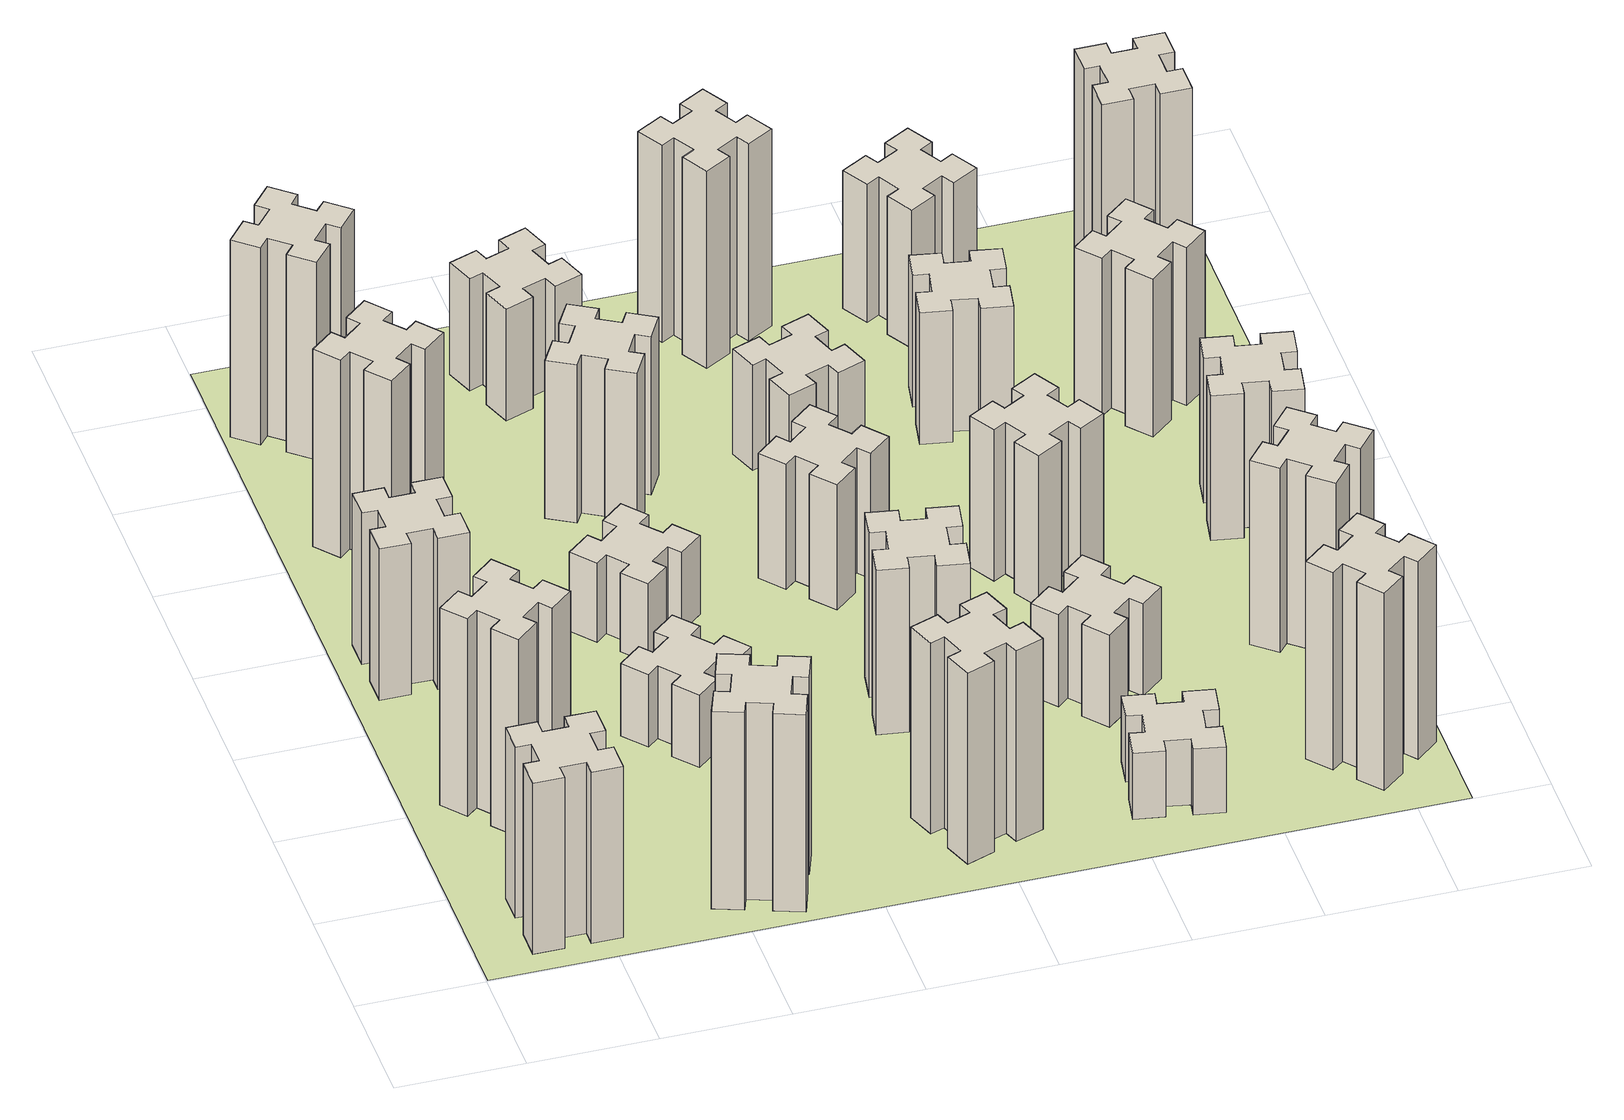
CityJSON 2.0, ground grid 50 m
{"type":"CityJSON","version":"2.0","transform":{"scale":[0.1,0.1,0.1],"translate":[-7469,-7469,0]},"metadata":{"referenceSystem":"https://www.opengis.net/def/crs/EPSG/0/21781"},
"CityObjects":{
"building1":{"type":"Building","attributes":{"class":"1000","function":"1000","usage":"1000","yearOfConstruction":2016,"roofType":"1000","measuredHeight":78,"storeysAboveGround":30,"storeysBelowGround":0},"geometry":[{"type":"Solid","lod":"1","boundaries":[[[[0,1,2,3,4,5,6,7,8,9,10,11,12,13,14,15,16,17,18,19]],[[17,16,20,21]],[[16,15,22,20]],[[15,14,23,22]],[[14,13,24,23]],[[13,12,25,24]],[[12,11,26,25]],[[11,10,27,26]],[[10,9,28,27]],[[9,8,29,28]],[[8,7,30,29]],[[7,6,31,30]],[[6,5,32,31]],[[5,4,33,32]],[[4,3,34,33]],[[3,2,35,34]],[[2,1,36,35]],[[1,0,37,36]],[[0,19,38,37]],[[19,18,39,38]],[[18,17,21,39]],[[24,25,26,27,28,29,30,31,32,33,34,35,36,37,38,39,21,20,22,23]]]]}]},
"building2":{"type":"Building","attributes":{"class":"1000","function":"1000","usage":"1000","yearOfConstruction":2016,"roofType":"1000","measuredHeight":90,"storeysAboveGround":30,"storeysBelowGround":0},"geometry":[{"type":"Solid","lod":"1","boundaries":[[[[40,41,42,43,44,45,46,47,48,49,50,51,52,53,54,55,56,57,58,59]],[[57,56,60,61]],[[56,55,62,60]],[[55,54,63,62]],[[54,53,64,63]],[[53,52,65,64]],[[52,51,66,65]],[[51,50,67,66]],[[50,49,68,67]],[[49,48,69,68]],[[48,47,70,69]],[[47,46,71,70]],[[46,45,72,71]],[[45,44,73,72]],[[44,43,74,73]],[[43,42,75,74]],[[42,41,76,75]],[[41,40,77,76]],[[40,59,78,77]],[[59,58,79,78]],[[58,57,61,79]],[[64,65,66,67,68,69,70,71,72,73,74,75,76,77,78,79,61,60,62,63]]]]}]},
"building3":{"type":"Building","attributes":{"class":"1000","function":"1000","usage":"1000","yearOfConstruction":2016,"roofType":"1000","measuredHeight":69,"storeysAboveGround":30,"storeysBelowGround":0},"geometry":[{"type":"Solid","lod":"1","boundaries":[[[[80,81,82,83,84,85,86,87,88,89,90,91,92,93,94,95,96,97,98,99]],[[97,96,100,101]],[[96,95,102,100]],[[95,94,103,102]],[[94,93,104,103]],[[93,92,105,104]],[[92,91,106,105]],[[91,90,107,106]],[[90,89,108,107]],[[89,88,109,108]],[[88,87,110,109]],[[87,86,111,110]],[[86,85,112,111]],[[85,84,113,112]],[[84,83,114,113]],[[83,82,115,114]],[[82,81,116,115]],[[81,80,117,116]],[[80,99,118,117]],[[99,98,119,118]],[[98,97,101,119]],[[104,105,106,107,108,109,110,111,112,113,114,115,116,117,118,119,101,100,102,103]]]]}]},
"building4":{"type":"Building","attributes":{"class":"1000","function":"1000","usage":"1000","yearOfConstruction":2016,"roofType":"1000","measuredHeight":90,"storeysAboveGround":30,"storeysBelowGround":0},"geometry":[{"type":"Solid","lod":"1","boundaries":[[[[120,121,122,123,124,125,126,127,128,129,130,131,132,133,134,135,136,137,138,139]],[[137,136,140,141]],[[136,135,142,140]],[[135,134,143,142]],[[134,133,144,143]],[[133,132,145,144]],[[132,131,146,145]],[[131,130,147,146]],[[130,129,148,147]],[[129,128,149,148]],[[128,127,150,149]],[[127,126,151,150]],[[126,125,152,151]],[[125,124,153,152]],[[124,123,154,153]],[[123,122,155,154]],[[122,121,156,155]],[[121,120,157,156]],[[120,139,158,157]],[[139,138,159,158]],[[138,137,141,159]],[[144,145,146,147,148,149,150,151,152,153,154,155,156,157,158,159,141,140,142,143]]]]}]},
"building5":{"type":"Building","attributes":{"class":"1000","function":"1000","usage":"1000","yearOfConstruction":2016,"roofType":"1000","measuredHeight":90,"storeysAboveGround":30,"storeysBelowGround":0},"geometry":[{"type":"Solid","lod":"1","boundaries":[[[[160,161,162,163,164,165,166,167,168,169,170,171,172,173,174,175,176,177,178,179]],[[177,176,180,181]],[[176,175,182,180]],[[175,174,183,182]],[[174,173,184,183]],[[173,172,185,184]],[[172,171,186,185]],[[171,170,187,186]],[[170,169,188,187]],[[169,168,189,188]],[[168,167,190,189]],[[167,166,191,190]],[[166,165,192,191]],[[165,164,193,192]],[[164,163,194,193]],[[163,162,195,194]],[[162,161,196,195]],[[161,160,197,196]],[[160,179,198,197]],[[179,178,199,198]],[[178,177,181,199]],[[184,185,186,187,188,189,190,191,192,193,194,195,196,197,198,199,181,180,182,183]]]]}]},
"building6":{"type":"Building","attributes":{"class":"1000","function":"1000","usage":"1000","yearOfConstruction":2016,"roofType":"1000","measuredHeight":90,"storeysAboveGround":30,"storeysBelowGround":0},"geometry":[{"type":"Solid","lod":"1","boundaries":[[[[200,201,202,203,204,205,206,207,208,209,210,211,212,213,214,215,216,217,218,219]],[[217,216,220,221]],[[216,215,222,220]],[[215,214,223,222]],[[214,213,224,223]],[[213,212,225,224]],[[212,211,226,225]],[[211,210,227,226]],[[210,209,228,227]],[[209,208,229,228]],[[208,207,230,229]],[[207,206,231,230]],[[206,205,232,231]],[[205,204,233,232]],[[204,203,234,233]],[[203,202,235,234]],[[202,201,236,235]],[[201,200,237,236]],[[200,219,238,237]],[[219,218,239,238]],[[218,217,221,239]],[[224,225,226,227,228,229,230,231,232,233,234,235,236,237,238,239,221,220,222,223]]]]}]},
"building7":{"type":"Building","attributes":{"class":"1000","function":"1000","usage":"1000","yearOfConstruction":2016,"roofType":"1000","measuredHeight":33,"storeysAboveGround":30,"storeysBelowGround":0},"geometry":[{"type":"Solid","lod":"1","boundaries":[[[[240,241,242,243,244,245,246,247,248,249,250,251,252,253,254,255,256,257,258,259]],[[257,256,260,261]],[[256,255,262,260]],[[255,254,263,262]],[[254,253,264,263]],[[253,252,265,264]],[[252,251,266,265]],[[251,250,267,266]],[[250,249,268,267]],[[249,248,269,268]],[[248,247,270,269]],[[247,246,271,270]],[[246,245,272,271]],[[245,244,273,272]],[[244,243,274,273]],[[243,242,275,274]],[[242,241,276,275]],[[241,240,277,276]],[[240,259,278,277]],[[259,258,279,278]],[[258,257,261,279]],[[264,265,266,267,268,269,270,271,272,273,274,275,276,277,278,279,261,260,262,263]]]]}]},
"building8":{"type":"Building","attributes":{"class":"1000","function":"1000","usage":"1000","yearOfConstruction":2016,"roofType":"1000","measuredHeight":36,"storeysAboveGround":30,"storeysBelowGround":0},"geometry":[{"type":"Solid","lod":"1","boundaries":[[[[280,281,282,283,284,285,286,287,288,289,290,291,292,293,294,295,296,297,298,299]],[[297,296,300,301]],[[296,295,302,300]],[[295,294,303,302]],[[294,293,304,303]],[[293,292,305,304]],[[292,291,306,305]],[[291,290,307,306]],[[290,289,308,307]],[[289,288,309,308]],[[288,287,310,309]],[[287,286,311,310]],[[286,285,312,311]],[[285,284,313,312]],[[284,283,314,313]],[[283,282,315,314]],[[282,281,316,315]],[[281,280,317,316]],[[280,299,318,317]],[[299,298,319,318]],[[298,297,301,319]],[[304,305,306,307,308,309,310,311,312,313,314,315,316,317,318,319,301,300,302,303]]]]}]},
"building9":{"type":"Building","attributes":{"class":"1000","function":"1000","usage":"1000","yearOfConstruction":2016,"roofType":"1000","measuredHeight":72,"storeysAboveGround":30,"storeysBelowGround":0},"geometry":[{"type":"Solid","lod":"1","boundaries":[[[[320,321,322,323,324,325,326,327,328,329,330,331,332,333,334,335,336,337,338,339]],[[337,336,340,341]],[[336,335,342,340]],[[335,334,343,342]],[[334,333,344,343]],[[333,332,345,344]],[[332,331,346,345]],[[331,330,347,346]],[[330,329,348,347]],[[329,328,349,348]],[[328,327,350,349]],[[327,326,351,350]],[[326,325,352,351]],[[325,324,353,352]],[[324,323,354,353]],[[323,322,355,354]],[[322,321,356,355]],[[321,320,357,356]],[[320,339,358,357]],[[339,338,359,358]],[[338,337,341,359]],[[344,345,346,347,348,349,350,351,352,353,354,355,356,357,358,359,341,340,342,343]]]]}]},
"building10":{"type":"Building","attributes":{"class":"1000","function":"1000","usage":"1000","yearOfConstruction":2016,"roofType":"1000","measuredHeight":87,"storeysAboveGround":30,"storeysBelowGround":0},"geometry":[{"type":"Solid","lod":"1","boundaries":[[[[360,361,362,363,364,365,366,367,368,369,370,371,372,373,374,375,376,377,378,379]],[[377,376,380,381]],[[376,375,382,380]],[[375,374,383,382]],[[374,373,384,383]],[[373,372,385,384]],[[372,371,386,385]],[[371,370,387,386]],[[370,369,388,387]],[[369,368,389,388]],[[368,367,390,389]],[[367,366,391,390]],[[366,365,392,391]],[[365,364,393,392]],[[364,363,394,393]],[[363,362,395,394]],[[362,361,396,395]],[[361,360,397,396]],[[360,379,398,397]],[[379,378,399,398]],[[378,377,381,399]],[[384,385,386,387,388,389,390,391,392,393,394,395,396,397,398,399,381,380,382,383]]]]}]},
"building11":{"type":"Building","attributes":{"class":"1000","function":"1000","usage":"1000","yearOfConstruction":2016,"roofType":"1000","measuredHeight":51,"storeysAboveGround":30,"storeysBelowGround":0},"geometry":[{"type":"Solid","lod":"1","boundaries":[[[[400,401,402,403,404,405,406,407,408,409,410,411,412,413,414,415,416,417,418,419]],[[417,416,420,421]],[[416,415,422,420]],[[415,414,423,422]],[[414,413,424,423]],[[413,412,425,424]],[[412,411,426,425]],[[411,410,427,426]],[[410,409,428,427]],[[409,408,429,428]],[[408,407,430,429]],[[407,406,431,430]],[[406,405,432,431]],[[405,404,433,432]],[[404,403,434,433]],[[403,402,435,434]],[[402,401,436,435]],[[401,400,437,436]],[[400,419,438,437]],[[419,418,439,438]],[[418,417,421,439]],[[424,425,426,427,428,429,430,431,432,433,434,435,436,437,438,439,421,420,422,423]]]]}]},
"building12":{"type":"Building","attributes":{"class":"1000","function":"1000","usage":"1000","yearOfConstruction":2016,"roofType":"1000","measuredHeight":75,"storeysAboveGround":30,"storeysBelowGround":0},"geometry":[{"type":"Solid","lod":"1","boundaries":[[[[440,441,442,443,444,445,446,447,448,449,450,451,452,453,454,455,456,457,458,459]],[[457,456,460,461]],[[456,455,462,460]],[[455,454,463,462]],[[454,453,464,463]],[[453,452,465,464]],[[452,451,466,465]],[[451,450,467,466]],[[450,449,468,467]],[[449,448,469,468]],[[448,447,470,469]],[[447,446,471,470]],[[446,445,472,471]],[[445,444,473,472]],[[444,443,474,473]],[[443,442,475,474]],[[442,441,476,475]],[[441,440,477,476]],[[440,459,478,477]],[[459,458,479,478]],[[458,457,461,479]],[[464,465,466,467,468,469,470,471,472,473,474,475,476,477,478,479,461,460,462,463]]]]}]},
"building13":{"type":"Building","attributes":{"class":"1000","function":"1000","usage":"1000","yearOfConstruction":2016,"roofType":"1000","measuredHeight":57,"storeysAboveGround":30,"storeysBelowGround":0},"geometry":[{"type":"Solid","lod":"1","boundaries":[[[[480,481,482,483,484,485,486,487,488,489,490,491,492,493,494,495,496,497,498,499]],[[497,496,500,501]],[[496,495,502,500]],[[495,494,503,502]],[[494,493,504,503]],[[493,492,505,504]],[[492,491,506,505]],[[491,490,507,506]],[[490,489,508,507]],[[489,488,509,508]],[[488,487,510,509]],[[487,486,511,510]],[[486,485,512,511]],[[485,484,513,512]],[[484,483,514,513]],[[483,482,515,514]],[[482,481,516,515]],[[481,480,517,516]],[[480,499,518,517]],[[499,498,519,518]],[[498,497,501,519]],[[504,505,506,507,508,509,510,511,512,513,514,515,516,517,518,519,501,500,502,503]]]]}]},
"building14":{"type":"Building","attributes":{"class":"1000","function":"1000","usage":"1000","yearOfConstruction":2016,"roofType":"1000","measuredHeight":48,"storeysAboveGround":30,"storeysBelowGround":0},"geometry":[{"type":"Solid","lod":"1","boundaries":[[[[520,521,522,523,524,525,526,527,528,529,530,531,532,533,534,535,536,537,538,539]],[[537,536,540,541]],[[536,535,542,540]],[[535,534,543,542]],[[534,533,544,543]],[[533,532,545,544]],[[532,531,546,545]],[[531,530,547,546]],[[530,529,548,547]],[[529,528,549,548]],[[528,527,550,549]],[[527,526,551,550]],[[526,525,552,551]],[[525,524,553,552]],[[524,523,554,553]],[[523,522,555,554]],[[522,521,556,555]],[[521,520,557,556]],[[520,539,558,557]],[[539,538,559,558]],[[538,537,541,559]],[[544,545,546,547,548,549,550,551,552,553,554,555,556,557,558,559,541,540,542,543]]]]}]},
"building15":{"type":"Building","attributes":{"class":"1000","function":"1000","usage":"1000","yearOfConstruction":2016,"roofType":"1000","measuredHeight":30,"storeysAboveGround":30,"storeysBelowGround":0},"geometry":[{"type":"Solid","lod":"1","boundaries":[[[[560,561,562,563,564,565,566,567,568,569,570,571,572,573,574,575,576,577,578,579]],[[577,576,580,581]],[[576,575,582,580]],[[575,574,583,582]],[[574,573,584,583]],[[573,572,585,584]],[[572,571,586,585]],[[571,570,587,586]],[[570,569,588,587]],[[569,568,589,588]],[[568,567,590,589]],[[567,566,591,590]],[[566,565,592,591]],[[565,564,593,592]],[[564,563,594,593]],[[563,562,595,594]],[[562,561,596,595]],[[561,560,597,596]],[[560,579,598,597]],[[579,578,599,598]],[[578,577,581,599]],[[584,585,586,587,588,589,590,591,592,593,594,595,596,597,598,599,581,580,582,583]]]]}]},
"building16":{"type":"Building","attributes":{"class":"1000","function":"1000","usage":"1000","yearOfConstruction":2016,"roofType":"1000","measuredHeight":90,"storeysAboveGround":30,"storeysBelowGround":0},"geometry":[{"type":"Solid","lod":"1","boundaries":[[[[600,601,602,603,604,605,606,607,608,609,610,611,612,613,614,615,616,617,618,619]],[[617,616,620,621]],[[616,615,622,620]],[[615,614,623,622]],[[614,613,624,623]],[[613,612,625,624]],[[612,611,626,625]],[[611,610,627,626]],[[610,609,628,627]],[[609,608,629,628]],[[608,607,630,629]],[[607,606,631,630]],[[606,605,632,631]],[[605,604,633,632]],[[604,603,634,633]],[[603,602,635,634]],[[602,601,636,635]],[[601,600,637,636]],[[600,619,638,637]],[[619,618,639,638]],[[618,617,621,639]],[[624,625,626,627,628,629,630,631,632,633,634,635,636,637,638,639,621,620,622,623]]]]}]},
"building17":{"type":"Building","attributes":{"class":"1000","function":"1000","usage":"1000","yearOfConstruction":2016,"roofType":"1000","measuredHeight":42,"storeysAboveGround":30,"storeysBelowGround":0},"geometry":[{"type":"Solid","lod":"1","boundaries":[[[[640,641,642,643,644,645,646,647,648,649,650,651,652,653,654,655,656,657,658,659]],[[657,656,660,661]],[[656,655,662,660]],[[655,654,663,662]],[[654,653,664,663]],[[653,652,665,664]],[[652,651,666,665]],[[651,650,667,666]],[[650,649,668,667]],[[649,648,669,668]],[[648,647,670,669]],[[647,646,671,670]],[[646,645,672,671]],[[645,644,673,672]],[[644,643,674,673]],[[643,642,675,674]],[[642,641,676,675]],[[641,640,677,676]],[[640,659,678,677]],[[659,658,679,678]],[[658,657,661,679]],[[664,665,666,667,668,669,670,671,672,673,674,675,676,677,678,679,661,660,662,663]]]]}]},
"building18":{"type":"Building","attributes":{"class":"1000","function":"1000","usage":"1000","yearOfConstruction":2016,"roofType":"1000","measuredHeight":69,"storeysAboveGround":30,"storeysBelowGround":0},"geometry":[{"type":"Solid","lod":"1","boundaries":[[[[680,681,682,683,684,685,686,687,688,689,690,691,692,693,694,695,696,697,698,699]],[[697,696,700,701]],[[696,695,702,700]],[[695,694,703,702]],[[694,693,704,703]],[[693,692,705,704]],[[692,691,706,705]],[[691,690,707,706]],[[690,689,708,707]],[[689,688,709,708]],[[688,687,710,709]],[[687,686,711,710]],[[686,685,712,711]],[[685,684,713,712]],[[684,683,714,713]],[[683,682,715,714]],[[682,681,716,715]],[[681,680,717,716]],[[680,699,718,717]],[[699,698,719,718]],[[698,697,701,719]],[[704,705,706,707,708,709,710,711,712,713,714,715,716,717,718,719,701,700,702,703]]]]}]},
"building19":{"type":"Building","attributes":{"class":"1000","function":"1000","usage":"1000","yearOfConstruction":2016,"roofType":"1000","measuredHeight":60,"storeysAboveGround":30,"storeysBelowGround":0},"geometry":[{"type":"Solid","lod":"1","boundaries":[[[[720,721,722,723,724,725,726,727,728,729,730,731,732,733,734,735,736,737,738,739]],[[737,736,740,741]],[[736,735,742,740]],[[735,734,743,742]],[[734,733,744,743]],[[733,732,745,744]],[[732,731,746,745]],[[731,730,747,746]],[[730,729,748,747]],[[729,728,749,748]],[[728,727,750,749]],[[727,726,751,750]],[[726,725,752,751]],[[725,724,753,752]],[[724,723,754,753]],[[723,722,755,754]],[[722,721,756,755]],[[721,720,757,756]],[[720,739,758,757]],[[739,738,759,758]],[[738,737,741,759]],[[744,745,746,747,748,749,750,751,752,753,754,755,756,757,758,759,741,740,742,743]]]]}]},
"building20":{"type":"Building","attributes":{"class":"1000","function":"1000","usage":"1000","yearOfConstruction":2016,"roofType":"1000","measuredHeight":90,"storeysAboveGround":30,"storeysBelowGround":0},"geometry":[{"type":"Solid","lod":"1","boundaries":[[[[760,761,762,763,764,765,766,767,768,769,770,771,772,773,774,775,776,777,778,779]],[[777,776,780,781]],[[776,775,782,780]],[[775,774,783,782]],[[774,773,784,783]],[[773,772,785,784]],[[772,771,786,785]],[[771,770,787,786]],[[770,769,788,787]],[[769,768,789,788]],[[768,767,790,789]],[[767,766,791,790]],[[766,765,792,791]],[[765,764,793,792]],[[764,763,794,793]],[[763,762,795,794]],[[762,761,796,795]],[[761,760,797,796]],[[760,779,798,797]],[[779,778,799,798]],[[778,777,781,799]],[[784,785,786,787,788,789,790,791,792,793,794,795,796,797,798,799,781,780,782,783]]]]}]},
"building21":{"type":"Building","attributes":{"class":"1000","function":"1000","usage":"1000","yearOfConstruction":2016,"roofType":"1000","measuredHeight":63,"storeysAboveGround":30,"storeysBelowGround":0},"geometry":[{"type":"Solid","lod":"1","boundaries":[[[[800,801,802,803,804,805,806,807,808,809,810,811,812,813,814,815,816,817,818,819]],[[817,816,820,821]],[[816,815,822,820]],[[815,814,823,822]],[[814,813,824,823]],[[813,812,825,824]],[[812,811,826,825]],[[811,810,827,826]],[[810,809,828,827]],[[809,808,829,828]],[[808,807,830,829]],[[807,806,831,830]],[[806,805,832,831]],[[805,804,833,832]],[[804,803,834,833]],[[803,802,835,834]],[[802,801,836,835]],[[801,800,837,836]],[[800,819,838,837]],[[819,818,839,838]],[[818,817,821,839]],[[824,825,826,827,828,829,830,831,832,833,834,835,836,837,838,839,821,820,822,823]]]]}]},
"building22":{"type":"Building","attributes":{"class":"1000","function":"1000","usage":"1000","yearOfConstruction":2016,"roofType":"1000","measuredHeight":84,"storeysAboveGround":30,"storeysBelowGround":0},"geometry":[{"type":"Solid","lod":"1","boundaries":[[[[840,841,842,843,844,845,846,847,848,849,850,851,852,853,854,855,856,857,858,859]],[[857,856,860,861]],[[856,855,862,860]],[[855,854,863,862]],[[854,853,864,863]],[[853,852,865,864]],[[852,851,866,865]],[[851,850,867,866]],[[850,849,868,867]],[[849,848,869,868]],[[848,847,870,869]],[[847,846,871,870]],[[846,845,872,871]],[[845,844,873,872]],[[844,843,874,873]],[[843,842,875,874]],[[842,841,876,875]],[[841,840,877,876]],[[840,859,878,877]],[[859,858,879,878]],[[858,857,861,879]],[[864,865,866,867,868,869,870,871,872,873,874,875,876,877,878,879,861,860,862,863]]]]}]},
"building23":{"type":"Building","attributes":{"class":"1000","function":"1000","usage":"1000","yearOfConstruction":2016,"roofType":"1000","measuredHeight":66,"storeysAboveGround":30,"storeysBelowGround":0},"geometry":[{"type":"Solid","lod":"1","boundaries":[[[[880,881,882,883,884,885,886,887,888,889,890,891,892,893,894,895,896,897,898,899]],[[897,896,900,901]],[[896,895,902,900]],[[895,894,903,902]],[[894,893,904,903]],[[893,892,905,904]],[[892,891,906,905]],[[891,890,907,906]],[[890,889,908,907]],[[889,888,909,908]],[[888,887,910,909]],[[887,886,911,910]],[[886,885,912,911]],[[885,884,913,912]],[[884,883,914,913]],[[883,882,915,914]],[[882,881,916,915]],[[881,880,917,916]],[[880,899,918,917]],[[899,898,919,918]],[[898,897,901,919]],[[904,905,906,907,908,909,910,911,912,913,914,915,916,917,918,919,901,900,902,903]]]]}]},
"building24":{"type":"Building","attributes":{"class":"1000","function":"1000","usage":"1000","yearOfConstruction":2016,"roofType":"1000","measuredHeight":72,"storeysAboveGround":30,"storeysBelowGround":0},"geometry":[{"type":"Solid","lod":"1","boundaries":[[[[920,921,922,923,924,925,926,927,928,929,930,931,932,933,934,935,936,937,938,939]],[[937,936,940,941]],[[936,935,942,940]],[[935,934,943,942]],[[934,933,944,943]],[[933,932,945,944]],[[932,931,946,945]],[[931,930,947,946]],[[930,929,948,947]],[[929,928,949,948]],[[928,927,950,949]],[[927,926,951,950]],[[926,925,952,951]],[[925,924,953,952]],[[924,923,954,953]],[[923,922,955,954]],[[922,921,956,955]],[[921,920,957,956]],[[920,939,958,957]],[[939,938,959,958]],[[938,937,941,959]],[[944,945,946,947,948,949,950,951,952,953,954,955,956,957,958,959,941,940,942,943]]]]}]},
"building25":{"type":"Building","attributes":{"class":"1000","function":"1000","usage":"1000","yearOfConstruction":2016,"roofType":"1000","measuredHeight":90,"storeysAboveGround":30,"storeysBelowGround":0},"geometry":[{"type":"Solid","lod":"1","boundaries":[[[[960,961,962,963,964,965,966,967,968,969,970,971,972,973,974,975,976,977,978,979]],[[977,976,980,981]],[[976,975,982,980]],[[975,974,983,982]],[[974,973,984,983]],[[973,972,985,984]],[[972,971,986,985]],[[971,970,987,986]],[[970,969,988,987]],[[969,968,989,988]],[[968,967,990,989]],[[967,966,991,990]],[[966,965,992,991]],[[965,964,993,992]],[[964,963,994,993]],[[963,962,995,994]],[[962,961,996,995]],[[961,960,997,996]],[[960,979,998,997]],[[979,978,999,998]],[[978,977,981,999]],[[984,985,986,987,988,989,990,991,992,993,994,995,996,997,998,999,981,980,982,983]]]]}]},
"landuse1":{"type":"LandUse","attributes":{"name":"plot1","function":"1010"},"geometry":[{"type":"MultiSurface","lod":"1","boundaries":[[[1000,1001,1002,1003]]]}]}
},
"vertices":[
[265,325,0],[265,225,0],[205,225,0],[205,105,0],[325,105,0],[325,165,0],[425,165,0],[425,105,0],[545,105,0],[545,225,0],[485,225,0],[485,325,0],[545,325,0],[545,445,0],[425,445,0],[425,385,0],[325,385,0],[325,445,0],[205,445,0],[205,325,0],[325,385,780],[325,445,780],[425,385,780],[425,445,780],[545,445,780],[545,325,780],[485,325,780],[485,225,780],[545,225,780],[545,105,780],[425,105,780],[425,165,780],[325,165,780],[325,105,780],[205,105,780],[205,225,780],[265,225,780],[265,325,780],[205,325,780],[205,445,780],
[492,1048,0],[427,1124,0],[473,1163,0],[396,1255,0],[304,1178,0],[343,1132,0],[266,1067,0],[228,1113,0],[136,1036,0],[213,944,0],[259,983,0],[323,906,0],[277,868,0],[354,776,0],[446,853,0],[408,899,0],[484,963,0],[523,917,0],[615,994,0],[538,1086,0],[484,963,900],[523,917,900],[408,899,900],[446,853,900],[354,776,900],[277,868,900],[323,906,900],[259,983,900],[213,944,900],[136,1036,900],[228,1113,900],[266,1067,900],[343,1132,900],[304,1178,900],[396,1255,900],[473,1163,900],[427,1124,900],[492,1048,900],[538,1086,900],[615,994,900],
[325,1965,0],[225,1965,0],[225,2025,0],[105,2025,0],[105,1905,0],[165,1905,0],[165,1805,0],[105,1805,0],[105,1685,0],[225,1685,0],[225,1745,0],[325,1745,0],[325,1685,0],[445,1685,0],[445,1805,0],[385,1805,0],[385,1905,0],[445,1905,0],[445,2025,0],[325,2025,0],[385,1905,690],[445,1905,690],[385,1805,690],[445,1805,690],[445,1685,690],[325,1685,690],[325,1745,690],[225,1745,690],[225,1685,690],[105,1685,690],[105,1805,690],[165,1805,690],[165,1905,690],[105,1905,690],[105,2025,690],[225,2025,690],[225,1965,690],[325,1965,690],[325,2025,690],[445,2025,690],
[492,2628,0],[427,2704,0],[473,2743,0],[396,2835,0],[304,2758,0],[343,2712,0],[266,2647,0],[228,2693,0],[136,2616,0],[213,2524,0],[259,2563,0],[323,2486,0],[277,2448,0],[354,2356,0],[446,2433,0],[408,2479,0],[484,2543,0],[523,2497,0],[615,2574,0],[538,2666,0],[484,2543,900],[523,2497,900],[408,2479,900],[446,2433,900],[354,2356,900],[277,2448,900],[323,2486,900],[259,2563,900],[213,2524,900],[136,2616,900],[228,2693,900],[266,2647,900],[343,2712,900],[304,2758,900],[396,2835,900],[473,2743,900],[427,2704,900],[492,2628,900],[538,2666,900],[615,2574,900],
[1029,360,0],[995,266,0],[939,287,0],[897,174,0],[1010,133,0],[1031,189,0],[1125,155,0],[1104,99,0],[1217,57,0],[1258,170,0],[1202,191,0],[1236,285,0],[1292,264,0],[1333,377,0],[1220,418,0],[1200,362,0],[1106,396,0],[1127,452,0],[1014,493,0],[973,380,0],[1106,396,900],[1127,452,900],[1200,362,900],[1220,418,900],[1333,377,900],[1292,264,900],[1236,285,900],[1202,191,900],[1258,170,900],[1217,57,900],[1104,99,900],[1125,155,900],[1031,189,900],[1010,133,900],[897,174,900],[939,287,900],[995,266,900],[1029,360,900],[973,380,900],[1014,493,900],
[384,3387,0],[308,3452,0],[346,3498,0],[254,3575,0],[177,3483,0],[223,3444,0],[159,3368,0],[113,3406,0],[36,3314,0],[128,3237,0],[166,3283,0],[243,3219,0],[204,3173,0],[296,3096,0],[373,3188,0],[327,3226,0],[392,3303,0],[438,3264,0],[515,3356,0],[423,3433,0],[392,3303,900],[438,3264,900],[327,3226,900],[373,3188,900],[296,3096,900],[204,3173,900],[243,3219,900],[166,3283,900],[128,3237,900],[36,3314,900],[113,3406,900],[159,3368,900],[223,3444,900],[177,3483,900],[254,3575,900],[346,3498,900],[308,3452,900],[384,3387,900],[423,3433,900],[515,3356,900],
[1083,1332,0],[1006,1267,0],[968,1313,0],[876,1236,0],[953,1144,0],[999,1183,0],[1063,1106,0],[1017,1068,0],[1094,976,0],[1186,1053,0],[1148,1099,0],[1224,1163,0],[1263,1117,0],[1355,1194,0],[1278,1286,0],[1232,1248,0],[1167,1324,0],[1213,1363,0],[1136,1455,0],[1044,1378,0],[1167,1324,330],[1213,1363,330],[1232,1248,330],[1278,1286,330],[1355,1194,330],[1263,1117,330],[1224,1163,330],[1148,1099,330],[1186,1053,330],[1094,976,330],[1017,1068,330],[1063,1106,330],[999,1183,330],[953,1144,330],[876,1236,330],[968,1313,330],[1006,1267,330],[1083,1332,330],[1044,1378,330],[1136,1455,330],
[1083,1972,0],[1006,1907,0],[968,1953,0],[876,1876,0],[953,1784,0],[999,1823,0],[1063,1746,0],[1017,1708,0],[1094,1616,0],[1186,1693,0],[1148,1739,0],[1224,1803,0],[1263,1757,0],[1355,1834,0],[1278,1926,0],[1232,1888,0],[1167,1964,0],[1213,2003,0],[1136,2095,0],[1044,2018,0],[1167,1964,360],[1213,2003,360],[1232,1888,360],[1278,1926,360],[1355,1834,360],[1263,1757,360],[1224,1803,360],[1148,1739,360],[1186,1693,360],[1094,1616,360],[1017,1708,360],[1063,1746,360],[999,1823,360],[953,1784,360],[876,1876,360],[968,1953,360],[1006,1907,360],[1083,1972,360],[1044,2018,360],[1136,2095,360],
[1314,2666,0],[1227,2716,0],[1257,2768,0],[1153,2828,0],[1093,2724,0],[1145,2694,0],[1095,2607,0],[1043,2637,0],[983,2533,0],[1087,2473,0],[1117,2525,0],[1204,2475,0],[1174,2423,0],[1278,2363,0],[1338,2467,0],[1286,2497,0],[1336,2584,0],[1388,2554,0],[1448,2658,0],[1344,2718,0],[1336,2584,720],[1388,2554,720],[1286,2497,720],[1338,2467,720],[1278,2363,720],[1174,2423,720],[1204,2475,720],[1117,2525,720],[1087,2473,720],[983,2533,720],[1043,2637,720],[1095,2607,720],[1145,2694,720],[1093,2724,720],[1153,2828,720],[1257,2768,720],[1227,2716,720],[1314,2666,720],[1344,2718,720],[1448,2658,720],
[1835,385,0],[1869,291,0],[1813,270,0],[1854,157,0],[1967,199,0],[1946,255,0],[2040,289,0],[2060,233,0],[2173,274,0],[2132,387,0],[2076,366,0],[2042,460,0],[2098,480,0],[2057,593,0],[1944,552,0],[1965,496,0],[1871,462,0],[1850,518,0],[1737,477,0],[1779,364,0],[1871,462,870],[1850,518,870],[1965,496,870],[1944,552,870],[2057,593,870],[2098,480,870],[2042,460,870],[2076,366,870],[2132,387,870],[2173,274,870],[2060,233,870],[2040,289,870],[1946,255,870],[1967,199,870],[1854,157,870],[1813,270,870],[1869,291,870],[1835,385,870],[1779,364,870],[1737,477,870],
[1125,3456,0],[1031,3422,0],[1010,3478,0],[897,3437,0],[939,3324,0],[995,3345,0],[1029,3251,0],[973,3230,0],[1014,3117,0],[1127,3159,0],[1106,3215,0],[1200,3249,0],[1220,3193,0],[1333,3234,0],[1292,3347,0],[1236,3326,0],[1202,3420,0],[1258,3440,0],[1217,3553,0],[1104,3512,0],[1202,3420,510],[1258,3440,510],[1236,3326,510],[1292,3347,510],[1333,3234,510],[1220,3193,510],[1200,3249,510],[1106,3215,510],[1127,3159,510],[1014,3117,510],[973,3230,510],[1029,3251,510],[995,3345,510],[939,3324,510],[897,3437,510],[1010,3478,510],[1031,3422,510],[1125,3456,510],[1104,3512,510],[1217,3553,510],
[2055,1047,0],[2072,1145,0],[2131,1135,0],[2152,1253,0],[2034,1274,0],[2024,1215,0],[1925,1232,0],[1936,1291,0],[1817,1312,0],[1797,1194,0],[1856,1184,0],[1838,1085,0],[1779,1096,0],[1758,977,0],[1877,957,0],[1887,1016,0],[1985,998,0],[1975,939,0],[2093,918,0],[2114,1037,0],[1985,998,750],[1975,939,750],[1887,1016,750],[1877,957,750],[1758,977,750],[1779,1096,750],[1838,1085,750],[1856,1184,750],[1797,1194,750],[1817,1312,750],[1936,1291,750],[1925,1232,750],[2024,1215,750],[2034,1274,750],[2152,1253,750],[2131,1135,750],[2072,1145,750],[2055,1047,750],[2114,1037,750],[2093,918,750],
[1972,1988,0],[1907,2064,0],[1953,2103,0],[1876,2195,0],[1784,2118,0],[1823,2072,0],[1746,2007,0],[1708,2053,0],[1616,1976,0],[1693,1884,0],[1739,1923,0],[1803,1846,0],[1757,1808,0],[1834,1716,0],[1926,1793,0],[1888,1839,0],[1964,1903,0],[2003,1857,0],[2095,1934,0],[2018,2026,0],[1964,1903,570],[2003,1857,570],[1888,1839,570],[1926,1793,570],[1834,1716,570],[1757,1808,570],[1803,1846,570],[1739,1923,570],[1693,1884,570],[1616,1976,570],[1708,2053,570],[1746,2007,570],[1823,2072,570],[1784,2118,570],[1876,2195,570],[1953,2103,570],[1907,2064,570],[1972,1988,570],[2018,2026,570],[2095,1934,570],
[1946,2475,0],[2040,2509,0],[2060,2453,0],[2173,2494,0],[2132,2607,0],[2076,2586,0],[2042,2680,0],[2098,2700,0],[2057,2813,0],[1944,2772,0],[1965,2716,0],[1871,2682,0],[1850,2738,0],[1737,2697,0],[1779,2584,0],[1835,2605,0],[1869,2511,0],[1813,2490,0],[1854,2377,0],[1967,2419,0],[1869,2511,480],[1813,2490,480],[1835,2605,480],[1779,2584,480],[1737,2697,480],[1850,2738,480],[1871,2682,480],[1965,2716,480],[1944,2772,480],[2057,2813,480],[2098,2700,480],[2042,2680,480],[2076,2586,480],[2132,2607,480],[2173,2494,480],[2060,2453,480],[2040,2509,480],[1946,2475,480],[1967,2419,480],[1854,2377,480],
[2596,444,0],[2578,345,0],[2519,356,0],[2498,237,0],[2617,217,0],[2627,276,0],[2725,258,0],[2715,199,0],[2833,178,0],[2854,297,0],[2795,307,0],[2812,405,0],[2871,395,0],[2892,513,0],[2774,534,0],[2764,475,0],[2665,492,0],[2676,551,0],[2557,572,0],[2537,454,0],[2665,492,300],[2676,551,300],[2764,475,300],[2774,534,300],[2892,513,300],[2871,395,300],[2812,405,300],[2795,307,300],[2854,297,300],[2833,178,300],[2715,199,300],[2725,258,300],[2627,276,300],[2617,217,300],[2498,237,300],[2519,356,300],[2578,345,300],[2596,444,300],[2537,454,300],[2557,572,300],
[1844,3556,0],[1757,3506,0],[1727,3558,0],[1623,3498,0],[1683,3394,0],[1735,3424,0],[1785,3337,0],[1733,3307,0],[1793,3203,0],[1897,3263,0],[1867,3315,0],[1954,3365,0],[1984,3313,0],[2088,3373,0],[2028,3477,0],[1976,3447,0],[1926,3534,0],[1978,3564,0],[1918,3668,0],[1814,3608,0],[1926,3534,900],[1978,3564,900],[1976,3447,900],[2028,3477,900],[2088,3373,900],[1984,3313,900],[1954,3365,900],[1867,3315,900],[1897,3263,900],[1793,3203,900],[1733,3307,900],[1785,3337,900],[1735,3424,900],[1683,3394,900],[1623,3498,900],[1727,3558,900],[1757,3506,900],[1844,3556,900],[1814,3608,900],[1918,3668,900],
[2563,1132,0],[2486,1067,0],[2448,1113,0],[2356,1036,0],[2433,944,0],[2479,983,0],[2543,906,0],[2497,868,0],[2574,776,0],[2666,853,0],[2628,899,0],[2704,963,0],[2743,917,0],[2835,994,0],[2758,1086,0],[2712,1048,0],[2647,1124,0],[2693,1163,0],[2616,1255,0],[2524,1178,0],[2647,1124,420],[2693,1163,420],[2712,1048,420],[2758,1086,420],[2835,994,420],[2743,917,420],[2704,963,420],[2628,899,420],[2666,853,420],[2574,776,420],[2497,868,420],[2543,906,420],[2479,983,420],[2433,944,420],[2356,1036,420],[2448,1113,420],[2486,1067,420],[2563,1132,420],[2524,1178,420],[2616,1255,420],
[2475,1744,0],[2525,1657,0],[2473,1627,0],[2533,1523,0],[2637,1583,0],[2607,1635,0],[2694,1685,0],[2724,1633,0],[2828,1693,0],[2768,1797,0],[2716,1767,0],[2666,1854,0],[2718,1884,0],[2658,1988,0],[2554,1928,0],[2584,1876,0],[2497,1826,0],[2467,1878,0],[2363,1818,0],[2423,1714,0],[2497,1826,690],[2467,1878,690],[2584,1876,690],[2554,1928,690],[2658,1988,690],[2718,1884,690],[2666,1854,690],[2716,1767,690],[2768,1797,690],[2828,1693,690],[2724,1633,690],[2694,1685,690],[2607,1635,690],[2637,1583,690],[2533,1523,690],[2473,1627,690],[2525,1657,690],[2475,1744,690],[2423,1714,690],[2363,1818,690],
[2664,2795,0],[2565,2812,0],[2576,2871,0],[2457,2892,0],[2437,2774,0],[2496,2764,0],[2478,2665,0],[2419,2676,0],[2398,2557,0],[2517,2537,0],[2527,2596,0],[2625,2578,0],[2615,2519,0],[2733,2498,0],[2754,2617,0],[2695,2627,0],[2712,2725,0],[2771,2715,0],[2792,2833,0],[2674,2854,0],[2712,2725,600],[2771,2715,600],[2695,2627,600],[2754,2617,600],[2733,2498,600],[2615,2519,600],[2625,2578,600],[2527,2596,600],[2517,2537,600],[2398,2557,600],[2419,2676,600],[2478,2665,600],[2496,2764,600],[2437,2774,600],[2457,2892,600],[2576,2871,600],[2565,2812,600],[2664,2795,600],[2674,2854,600],[2792,2833,600],
[3468,259,0],[3544,323,0],[3583,277,0],[3675,354,0],[3598,446,0],[3552,408,0],[3487,484,0],[3533,523,0],[3456,615,0],[3364,538,0],[3403,492,0],[3326,427,0],[3288,473,0],[3196,396,0],[3273,304,0],[3319,343,0],[3383,266,0],[3337,228,0],[3414,136,0],[3506,213,0],[3383,266,900],[3337,228,900],[3319,343,900],[3273,304,900],[3196,396,900],[3288,473,900],[3326,427,900],[3403,492,900],[3364,538,900],[3456,615,900],[3533,523,900],[3487,484,900],[3552,408,900],[3598,446,900],[3675,354,900],[3583,277,900],[3544,323,900],[3468,259,900],[3506,213,900],[3414,136,900],
[2716,3347,0],[2666,3434,0],[2718,3464,0],[2658,3568,0],[2554,3508,0],[2584,3456,0],[2497,3406,0],[2467,3458,0],[2363,3398,0],[2423,3294,0],[2475,3324,0],[2525,3237,0],[2473,3207,0],[2533,3103,0],[2637,3163,0],[2607,3215,0],[2694,3265,0],[2724,3213,0],[2828,3273,0],[2768,3377,0],[2694,3265,630],[2724,3213,630],[2607,3215,630],[2637,3163,630],[2533,3103,630],[2473,3207,630],[2525,3237,630],[2475,3324,630],[2423,3294,630],[2363,3398,630],[2467,3458,630],[2497,3406,630],[2584,3456,630],[2554,3508,630],[2658,3568,630],[2718,3464,630],[2666,3434,630],[2716,3347,630],[2768,3377,630],[2828,3273,630],
[3487,1006,0],[3552,1083,0],[3598,1044,0],[3675,1136,0],[3583,1213,0],[3544,1167,0],[3468,1232,0],[3506,1278,0],[3414,1355,0],[3337,1263,0],[3383,1224,0],[3319,1148,0],[3273,1186,0],[3196,1094,0],[3288,1017,0],[3326,1063,0],[3403,999,0],[3364,953,0],[3456,876,0],[3533,968,0],[3403,999,840],[3364,953,840],[3326,1063,840],[3288,1017,840],[3196,1094,840],[3273,1186,840],[3319,1148,840],[3383,1224,840],[3337,1263,840],[3414,1355,840],[3506,1278,840],[3468,1232,840],[3544,1167,840],[3583,1213,840],[3675,1136,840],[3598,1044,840],[3552,1083,840],[3487,1006,840],[3533,968,840],[3456,876,840],
[3367,1756,0],[3465,1738,0],[3455,1679,0],[3573,1658,0],[3594,1777,0],[3535,1787,0],[3552,1885,0],[3611,1875,0],[3632,1993,0],[3514,2014,0],[3504,1955,0],[3405,1972,0],[3416,2031,0],[3297,2052,0],[3277,1934,0],[3336,1924,0],[3318,1825,0],[3259,1836,0],[3238,1717,0],[3357,1697,0],[3318,1825,660],[3259,1836,660],[3336,1924,660],[3277,1934,660],[3297,2052,660],[3416,2031,660],[3405,1972,660],[3504,1955,660],[3514,2014,660],[3632,1993,660],[3611,1875,660],[3552,1885,660],[3535,1787,660],[3594,1777,660],[3573,1658,660],[3455,1679,660],[3465,1738,660],[3367,1756,660],[3357,1697,660],[3238,1717,660],
[3119,2563,0],[3183,2486,0],[3137,2448,0],[3214,2356,0],[3306,2433,0],[3268,2479,0],[3344,2543,0],[3383,2497,0],[3475,2574,0],[3398,2666,0],[3352,2628,0],[3287,2704,0],[3333,2743,0],[3256,2835,0],[3164,2758,0],[3203,2712,0],[3126,2647,0],[3088,2693,0],[2996,2616,0],[3073,2524,0],[3126,2647,720],[3088,2693,720],[3203,2712,720],[3164,2758,720],[3256,2835,720],[3333,2743,720],[3287,2704,720],[3352,2628,720],[3398,2666,720],[3475,2574,720],[3383,2497,720],[3344,2543,720],[3268,2479,720],[3306,2433,720],[3214,2356,720],[3137,2448,720],[3183,2486,720],[3119,2563,720],[3073,2524,720],[2996,2616,720],
[3385,3225,0],[3485,3225,0],[3485,3165,0],[3605,3165,0],[3605,3285,0],[3545,3285,0],[3545,3385,0],[3605,3385,0],[3605,3505,0],[3485,3505,0],[3485,3445,0],[3385,3445,0],[3385,3505,0],[3265,3505,0],[3265,3385,0],[3325,3385,0],[3325,3285,0],[3265,3285,0],[3265,3165,0],[3385,3165,0],[3325,3285,900],[3265,3285,900],[3325,3385,900],[3265,3385,900],[3265,3505,900],[3385,3505,900],[3385,3445,900],[3485,3445,900],[3485,3505,900],[3605,3505,900],[3605,3385,900],[3545,3385,900],[3545,3285,900],[3605,3285,900],[3605,3165,900],[3485,3165,900],[3485,3225,900],[3385,3225,900],[3385,3165,900],[3265,3165,900],
[5,3705,0],[3705,3705,0],[3705,5,0],[5,5,0]
]}
